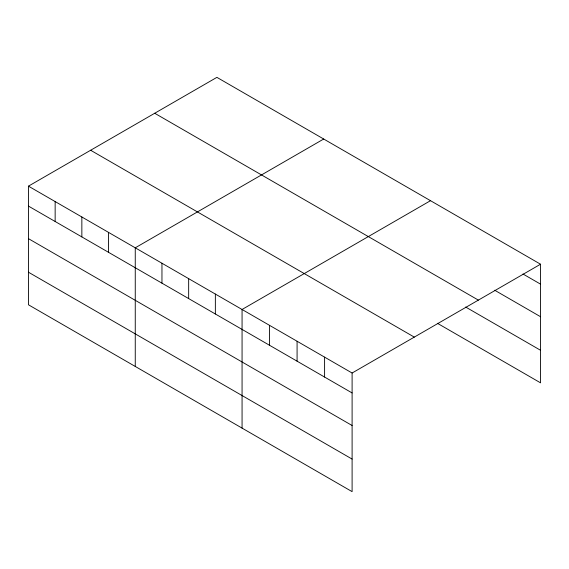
<?xml version="1.0" encoding="UTF-8"?>
<svg xmlns="http://www.w3.org/2000/svg" width="569" height="569" viewBox="0 0 569 569"><rect width="100%" height="100%" fill="white"/><g stroke="black" fill="none" stroke-linecap="round" stroke-linejoin="round"><path stroke-width="0.85" d="M352.104 425.512L352.104 373.015L28.45 186.155L28.45 304.785L352.104 491.644L352.104 425.512L28.45 238.653M28.45 186.155L216.896 77.356L540.55 264.215L540.55 382.845L437.383 323.284M323.697 139.021L135.258 247.814L135.258 366.45M430.505 200.686L242.067 309.479L242.067 428.108M352.104 373.015L540.55 264.215M522.975 274.002L540.55 284.144M494.696 290.247L540.55 316.72M154.704 113.259L478.365 300.119M465.662 307.04L540.55 350.276M90.635 150.252L414.296 337.111M28.45 206.085L352.104 392.944M28.45 272.21L352.104 459.076M324.593 357.133L324.593 377.062M297.082 341.251L297.082 361.18M269.571 325.361L269.571 345.298M215.359 294.066L215.359 313.996M188.659 278.646L188.659 298.576M161.959 263.234L161.959 283.163M108.558 232.401L108.558 252.33M81.851 216.988L81.851 236.917M55.15 201.568L55.15 221.497"/></g></svg>
